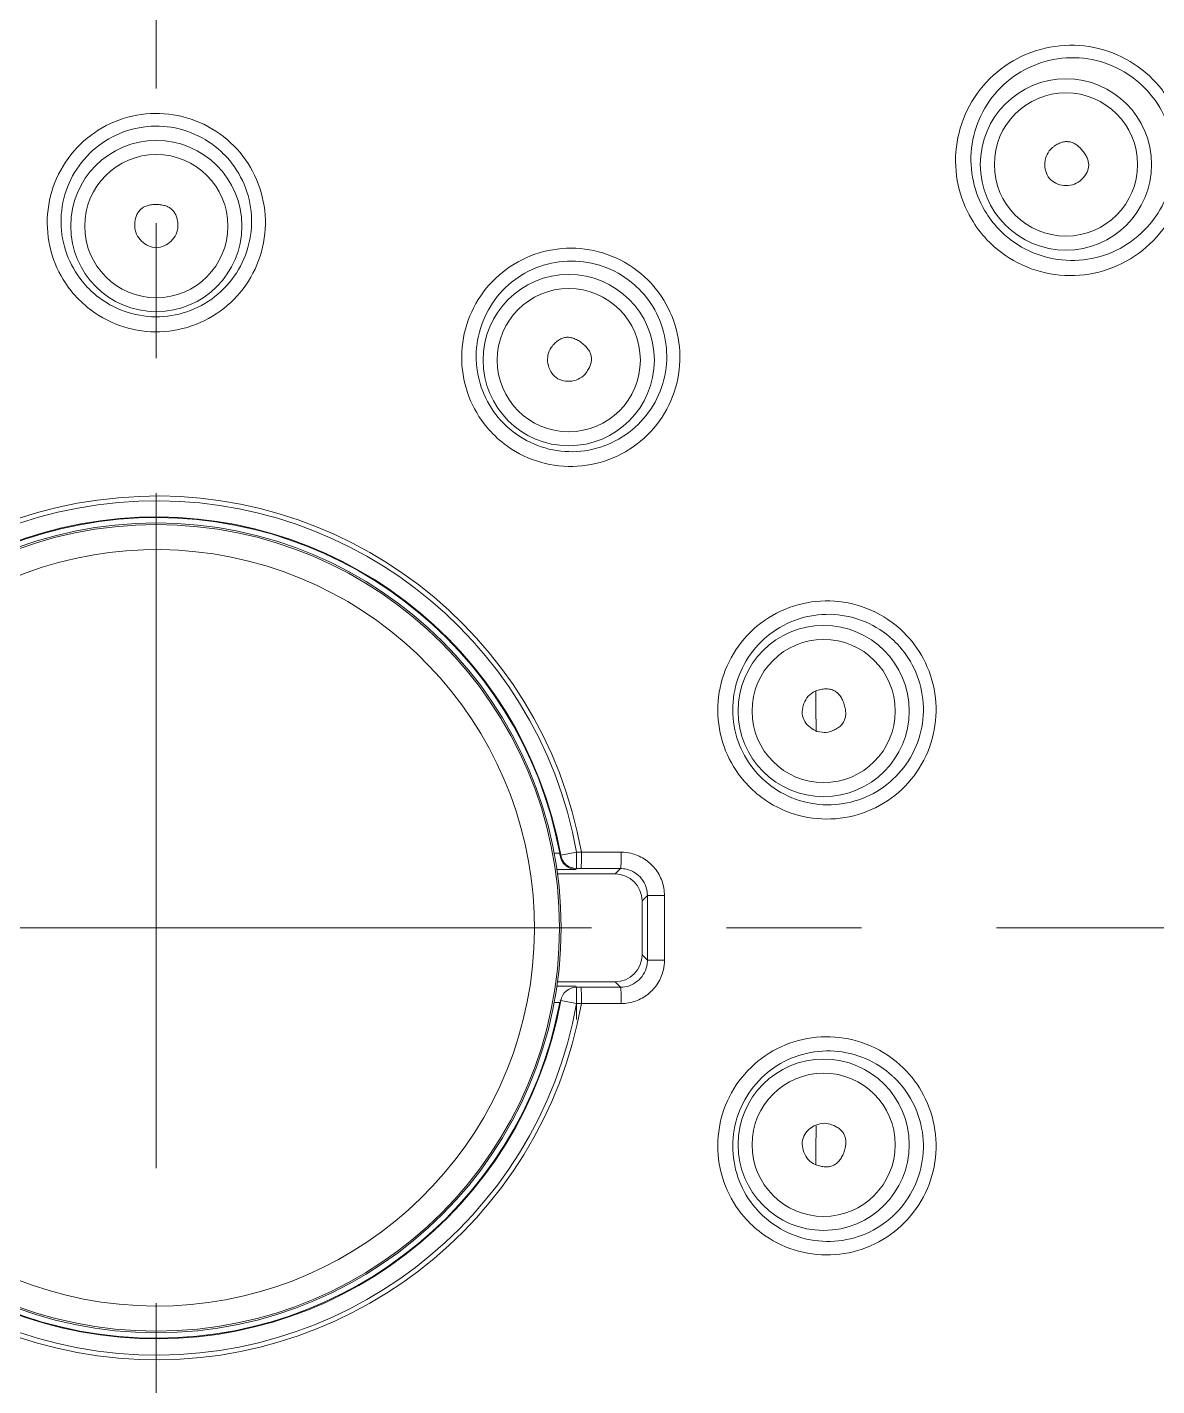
# Model space of a CAD drawing. Header units: millimetres. Extents: x 1435 to 2029, y -1230 to -810.
# Drawn here: x 1696.01 to 1716.94, y -910.5 to -885.33 of the extents above; entities that cross this region are included whole.
import ezdxf

# ---------------------------------------------------------------- set-up
doc = ezdxf.new("R2010")
doc.units = ezdxf.units.MM
doc.header["$LTSCALE"] = 10
doc.linetypes.add('CENTER', pattern=[2, 1.25, -0.25, 0.25, -0.25])
doc.layers.add('41', color=7, linetype='Continuous')
doc.layers.add('CL', color=1, linetype='CENTER')

msp = doc.modelspace()

# ---------------------------------------------------------------- linework, layer by layer
at = {"layer": '41', "color": 3, "linetype": 'Continuous', "lineweight": 5}
for p, q in [((1705.77429, -900.63591), (1705.87602, -900.63591)), ((1705.89502, -900.67151), (1706.19025, -900.61845)), ((1706.19025, -900.61845), (1706.19025, -900.91841)), ((1706.19025, -900.61845), (1706.27916, -900.61845)), ((1706.17564, -900.93586), (1705.82427, -900.93586)), ((1706.90282, -901.01799), (1707.00182, -900.91899)), ((1707.50111, -901.41954), (1707.40274, -901.51792)), ((1707.40274, -902.51807), (1707.50111, -902.61644)), ((1706.19025, -903.11758), (1706.27255, -903.11758)), ((1706.19025, -903.71753), (1706.19025, -903.11758)), ((1707.00182, -903.11699), (1706.90282, -903.01799)), ((1706.19025, -903.41753), (1705.89502, -903.36448)), ((1706.27916, -903.41753), (1706.19025, -903.41753))]:
    msp.add_line(p, q, dxfattribs=at)
at = {"layer": '41', "color": 7, "linetype": 'Continuous', "lineweight": 5}
for p, q in [((1706.27255, -900.91841), (1706.19025, -900.91841)), ((1705.8358, -901.01799), (1706.90282, -901.01799)), ((1707.40274, -901.51792), (1707.40274, -902.51807)), ((1705.82427, -903.10012), (1706.17564, -903.10012)), ((1705.8358, -903.01799), (1706.90282, -903.01799)), ((1705.87602, -903.40008), (1705.77429, -903.40008))]:
    msp.add_line(p, q, dxfattribs=at)
at = {"layer": '41', "color": 3, "linetype": 'Continuous', "lineweight": 5, "extrusion": (0, 0, -1)}
for centre, radius in [((-1698.40274, -902.01799), 39.1474), ((-1698.40274, -902.01799), 38.81921), ((-1698.40274, -902.01799), 38.46191), ((-1715.25572, -887.87666), 1.5866), ((-1698.40274, -889.01799), 1.5866), ((-1706.04395, -891.50077), 1.5866), ((-1710.76648, -898.00077), 1.5866), ((-1710.76648, -906.03521), 1.5866)]:
    msp.add_circle(centre, radius, dxfattribs=at)
at = {"layer": '41', "color": 3, "linetype": 'Continuous', "lineweight": 5}
for centre, radius in [((1698.40274, -902.01799), 38.84741), ((1715.25572, -887.87666), 1.32679), ((1698.40274, -889.01799), 1.32679), ((1706.04395, -891.50077), 1.32679), ((1698.40274, -902.01799), 7.46987), ((1710.76648, -898.00077), 1.32679), ((1710.76648, -906.03521), 1.32679)]:
    msp.add_circle(centre, radius, dxfattribs=at)
at = {"layer": '41', "color": 7, "linetype": 'Continuous', "lineweight": 5, "extrusion": (0, 0, -1)}
msp.add_circle((-1698.40274, -902.01799), 38.82819, dxfattribs=at)
at = {"layer": '41', "color": 7, "linetype": 'Continuous', "lineweight": 5}
for radius in [38.69737, 7.5]:
    msp.add_circle((1698.40274, -902.01799), radius, dxfattribs=at)
at = {"layer": '41', "color": 7, "linetype": 'Continuous', "lineweight": 5, "extrusion": (0, 0, -1)}
for radius, start, end in [(8, 190.092459, 169.907541), (7.6, 190.477724, 169.522276)]:
    msp.add_arc((-1698.40274, -902.01799), radius, start, end, dxfattribs=at)
at = {"layer": '41', "color": 3, "linetype": 'Continuous', "lineweight": 5, "extrusion": (0, 0, -1)}
for radius in [7.91226, 7.61231]:
    msp.add_arc((-1698.40274, -902.01799), radius, 190.188216, 169.811784, dxfattribs=at)
at = {"layer": '41', "color": 3, "linetype": 'Continuous', "lineweight": 5}
msp.add_arc((1698.40274, -902.01799), 7.00656, 180.000004, 157.5, dxfattribs=at)
for centre, major_axis, ratio, start_param, end_param in [((1706.19025, -900.61845), (-0.23013, 0.19246), 0.999741, 0.87443448, 2.26715817), ((1698.40274, -903.73319), (-178.77903, 0), 0.017452, 4.66419058, 4.66831916), ((1707.00182, -900.61904), (0.00025, 0.3), 0.048172, 3.15906623, 4.72026744), ((1704.38803, -902.01799), (0, -178.37653), 0.017452, 1.56744135, 1.5741513), ((1707.80107, -901.41954), (0.3, 0), 0.003354, 1.51816487, 3.14159265), ((1704.69855, -902.01799), (0, 178.67634), 0.017452, 4.70903401, 4.71574395), ((1707.80107, -902.61644), (0.3, 0), 0.003354, 3.14159265, 4.76502043), ((1706.19025, -903.41753), (0.23013, 0.19246), 0.999741, 0.87443448, 2.26715817), ((1707.00182, -903.41694), (0.00025, -0.3), 0.048172, 1.56291787, 3.12411907), ((1698.40274, -900.30279), (178.77903, 0), 0.017452, 4.7564588, 4.76058738)]:
    msp.add_ellipse(centre, major_axis=major_axis, ratio=ratio, start_param=start_param, end_param=end_param, dxfattribs=at)
at = {"layer": '41', "color": 7, "linetype": 'Continuous', "lineweight": 5}
for centre, major_axis, ratio, start_param, end_param in [((1698.40274, -904.03027), (178.47905, 0), 0.017452, 1.52259793, 1.5266883), ((1706.90267, -901.51807, -2), (-0.35366, -0.35366), 0.999695, 2.35634678, 3.92683852), ((1706.90267, -902.51792, -2), (-0.35366, 0.35366), 0.999695, 2.35634678, 3.92683852), ((1698.40274, -900.00572), (-178.47905, 0), 0.017452, 1.61490435, 1.61899472)]:
    msp.add_ellipse(centre, major_axis=major_axis, ratio=ratio, start_param=start_param, end_param=end_param, dxfattribs=at)
for points, degree, knots in [([(1710.80763, -861.43355), (1704.43785, -859.4729), (1697.70682, -859.05988), (1687.92136, -860.75512), (1684.77073, -861.68737), (1678.69198, -864.28703), (1675.79006, -865.95192), (1670.51201, -869.86368), (1668.07071, -872.16193), (1663.82125, -877.21594), (1662.01189, -879.9591), (1659.02718, -885.87989), (1657.88594, -889.00565), (1656.36149, -895.4016), (1655.96541, -898.7412), (1655.9695, -908.6206), (1657.55294, -915.22506), (1661.9922, -924.04122), (1663.84319, -926.8498), (1668.07896, -931.88137), (1670.48537, -934.15303), (1675.82524, -938.10922), (1678.6784, -939.74049), (1684.73708, -942.33594), (1687.95791, -943.28799), (1694.43301, -944.40824), (1697.76031, -944.59295), (1704.37607, -944.17223), (1707.6233, -943.58234), (1710.80817, -942.60197)], 3, [0, 0, 0, 0, 0.125, 0.125, 0.1875, 0.1875, 0.25, 0.25, 0.3125, 0.3125, 0.375, 0.375, 0.4375, 0.4375, 0.5, 0.5, 0.625, 0.625, 0.6875, 0.6875, 0.75, 0.75, 0.8125, 0.8125, 0.875, 0.875, 0.9375, 0.9375, 1, 1, 1, 1]), ([(1714.99861, -887.57025), (1715.31033, -887.31364), (1715.56214, -887.61955), (1715.81399, -887.92551), (1715.51284, -888.18308)], 2, [0, 0, 0, 0.5, 0.5, 1, 1, 1]), ([(1698.00274, -889.01799), (1698.00654, -888.61425), (1698.40274, -888.61799), (1698.79901, -888.62173), (1698.80274, -889.01799)], 2, [0, 0, 0, 0.5, 0.5, 1, 1, 1]), ([(1705.72034, -891.26566), (1705.96073, -890.94126), (1706.27907, -891.17716), (1706.59746, -891.41311), (1706.36756, -891.73589)], 2, [0, 0, 0, 0.5, 0.5, 1, 1, 1]), ([(1710.64287, -897.62035), (1711.02802, -897.4992), (1711.1469, -897.87716), (1711.2658, -898.25519), (1710.89008, -898.38119)], 2, [0, 0, 0, 0.5, 0.5, 1, 1, 1]), ([(1706.17564, -900.93586), (1706.17483, -900.93585), (1706.17401, -900.93583), (1706.1732, -900.93581), (1706.12863, -900.93465), (1706.08336, -900.92321), (1706.04145, -900.90081), (1706.01059, -900.88431), (1705.98076, -900.86139), (1705.9551, -900.83177), (1705.93866, -900.8128), (1705.92365, -900.7907), (1705.91152, -900.76601), (1705.89929, -900.74114), (1705.88975, -900.71287), (1705.8846, -900.6835)], 3, [0, 0, 0, 0, 0.00672323, 0.00672323, 0.00672323, 0.37808335, 0.37808335, 0.37808335, 0.65064417, 0.65064417, 0.65064417, 0.82423671, 0.82423671, 0.82423671, 1, 1, 1, 1]), ([(1706.27916, -900.61845), (1706.27915, -900.65202), (1706.27901, -900.68606), (1706.27875, -900.71774), (1706.27849, -900.74942), (1706.27811, -900.77961), (1706.27764, -900.80583), (1706.27717, -900.83205), (1706.27659, -900.855), (1706.27596, -900.8728), (1706.27532, -900.89061), (1706.27462, -900.90374), (1706.27389, -900.91112), (1706.27357, -900.91439), (1706.27324, -900.91659), (1706.27291, -900.91767), (1706.27279, -900.91806), (1706.27267, -900.91831), (1706.27255, -900.91841)], 3, [0, 0, 0, 0, 0.21724873, 0.21724873, 0.21724873, 0.4344959, 0.4344959, 0.4344959, 0.65176762, 0.65176762, 0.65176762, 0.86909047, 0.86909047, 0.86909047, 0.96440127, 0.96440127, 0.96440127, 1, 1, 1, 1]), ([(1706.27916, -903.41753), (1706.27915, -903.38396), (1706.27901, -903.34993), (1706.27875, -903.31825), (1706.27849, -903.28657), (1706.27811, -903.25637), (1706.27764, -903.23016), (1706.27717, -903.20394), (1706.27659, -903.18098), (1706.27596, -903.16318), (1706.27532, -903.14538), (1706.27462, -903.13224), (1706.27389, -903.12486), (1706.27357, -903.12159), (1706.27324, -903.1194), (1706.27291, -903.11832), (1706.27279, -903.11792), (1706.27267, -903.11767), (1706.27255, -903.11758)], 3, [0, 0, 0, 0, 0.21724873, 0.21724873, 0.21724873, 0.4344959, 0.4344959, 0.4344959, 0.65176762, 0.65176762, 0.65176762, 0.86909047, 0.86909047, 0.86909047, 0.96440127, 0.96440127, 0.96440127, 1, 1, 1, 1]), ([(1710.89008, -905.65479), (1711.27289, -905.78317), (1711.1469, -906.15882), (1711.02089, -906.53454), (1710.64287, -906.41564)], 2, [0, 0, 0, 0.5, 0.5, 1, 1, 1])]:
    msp.add_open_spline(points, degree=degree, knots=knots, dxfattribs=at)
at = {"layer": '41', "color": 3, "linetype": 'Continuous', "lineweight": 5}
for points, knots in [([(1730.13435, -927.32983), (1727.50598, -930.63116), (1724.45271, -933.46965), (1717.48903, -938.14516), (1713.66896, -939.92341), (1701.61907, -943.40742), (1692.83378, -943.15063), (1681.04048, -939.02241), (1677.27538, -937.00836), (1670.62627, -932.00246), (1667.64716, -928.93741), (1662.83208, -922.14946), (1660.92504, -918.32807), (1658.39607, -910.39283), (1657.73907, -906.19871), (1657.74274, -897.80204), (1658.41335, -893.55771), (1660.9641, -885.61714), (1662.8646, -881.82521), (1670.14191, -871.6132), (1677.08091, -866.38542), (1689.00801, -862.23172), (1693.10014, -861.48266), (1701.51783, -861.2585), (1705.66341, -861.7935), (1713.71948, -864.13161), (1717.53553, -865.91697), (1724.47376, -870.58562), (1727.56233, -873.4756), (1730.13487, -876.70681)], [0, 0, 0, 0, 0.0625, 0.0625, 0.125, 0.125, 0.25, 0.25, 0.3125, 0.3125, 0.375, 0.375, 0.4375, 0.4375, 0.5, 0.5, 0.5625, 0.5625, 0.625, 0.625, 0.75, 0.75, 0.8125, 0.8125, 0.875, 0.875, 0.9375, 0.9375, 1, 1, 1, 1]), ([(1729.36542, -877.33787), (1724.24212, -870.89578), (1717.19666, -866.14876), (1705.40494, -862.75058), (1701.3571, -862.23616), (1693.14841, -862.47134), (1689.1578, -863.20971), (1677.52705, -867.28659), (1670.7714, -872.39682), (1663.68855, -882.3734), (1661.84131, -886.07445), (1659.3653, -893.82577), (1658.71928, -897.98009), (1658.72811, -910.17906), (1661.31775, -918.32302), (1668.41489, -928.32004), (1671.2618, -931.25181), (1677.81644, -936.18764), (1681.39353, -938.10366), (1689.15107, -940.82491), (1693.15378, -941.56401), (1701.33659, -941.80004), (1705.41023, -941.2833), (1717.171, -937.89574), (1724.24173, -933.14069), (1729.36544, -926.6981)], [0, 0, 0, 0, 0.125, 0.125, 0.1875, 0.1875, 0.25, 0.25, 0.375, 0.375, 0.4375, 0.4375, 0.5, 0.5, 0.625, 0.625, 0.6875, 0.6875, 0.75, 0.75, 0.8125, 0.8125, 0.875, 0.875, 1, 1, 1, 1]), ([(1717.10054, -886.58249), (1717.21668, -886.74988), (1717.3094, -886.93601), (1717.37308, -887.12932), (1717.44698, -887.35364), (1717.48341, -887.59341), (1717.47975, -887.82902), (1717.47606, -888.06625), (1717.43165, -888.30571), (1717.35051, -888.52804), (1717.26856, -888.7526), (1717.14692, -888.9658), (1716.99571, -889.15043), (1716.84316, -889.3367), (1716.65632, -889.499), (1716.45057, -889.62401), (1716.24404, -889.74949), (1716.0127, -889.84084), (1715.77575, -889.89022), (1715.53949, -889.93945), (1715.29104, -889.9483), (1715.05132, -889.91561), (1714.8136, -889.88319), (1714.57782, -889.809), (1714.36402, -889.69894), (1714.15238, -889.58999), (1713.95637, -889.44286), (1713.79259, -889.26976), (1713.68205, -889.15294), (1713.58421, -889.02263), (1713.50288, -888.88391), (1713.3899, -888.69121), (1713.30673, -888.47799), (1713.25932, -888.26004), (1713.20906, -888.02899), (1713.19774, -887.78649), (1713.2259, -887.55231), (1713.2543, -887.31624), (1713.32355, -887.08219), (1713.42771, -886.86906), (1713.53292, -886.65378), (1713.67659, -886.45396), (1713.84685, -886.28578), (1714.01842, -886.11631), (1714.22171, -885.97432), (1714.43999, -885.87157), (1714.65868, -885.76863), (1714.8985, -885.70225), (1715.13948, -885.67828), (1715.3793, -885.65443), (1715.62698, -885.67195), (1715.86158, -885.72977), (1716.09397, -885.78706), (1716.32002, -885.88552), (1716.52052, -886.01714), (1716.71904, -886.14748), (1716.89803, -886.31396), (1717.0424, -886.50271), (1717.0624, -886.52884), (1717.08179, -886.55545), (1717.10054, -886.58249)], [0, 0, 0, 0, 0.04546736, 0.04546736, 0.04546736, 0.09841513, 0.09841513, 0.09841513, 0.15172719, 0.15172719, 0.15172719, 0.2055801, 0.2055801, 0.2055801, 0.25991946, 0.25991946, 0.25991946, 0.31447622, 0.31447622, 0.31447622, 0.3688792, 0.3688792, 0.3688792, 0.42282356, 0.42282356, 0.42282356, 0.47621253, 0.47621253, 0.47621253, 0.51196039, 0.51196039, 0.51196039, 0.56192278, 0.56192278, 0.56192278, 0.61496327, 0.61496327, 0.61496327, 0.66843256, 0.66843256, 0.66843256, 0.72244895, 0.72244895, 0.72244895, 0.77688852, 0.77688852, 0.77688852, 0.83143745, 0.83143745, 0.83143745, 0.88572568, 0.88572568, 0.88572568, 0.93949768, 0.93949768, 0.93949768, 0.99273224, 0.99273224, 0.99273224, 1, 1, 1, 1]), ([(1716.91943, -886.70609), (1716.90279, -886.68206), (1716.88558, -886.65841), (1716.86784, -886.63519), (1716.74138, -886.46973), (1716.58473, -886.32369), (1716.411, -886.20916), (1716.40862, -886.20759), (1716.40624, -886.20603), (1716.40386, -886.20448), (1716.22557, -886.0881), (1716.02448, -886.00151), (1715.81802, -885.95183), (1715.60977, -885.90171), (1715.39011, -885.88767), (1715.17785, -885.91047), (1714.96489, -885.93333), (1714.75334, -885.99388), (1714.56091, -886.08668), (1714.36933, -886.17907), (1714.19135, -886.30596), (1714.04161, -886.45684), (1713.89352, -886.60606), (1713.76902, -886.78278), (1713.67834, -886.97281), (1713.58892, -887.16022), (1713.53003, -887.36558), (1713.50674, -887.57254), (1713.48373, -887.77711), (1713.49492, -887.98868), (1713.53982, -888.19025), (1713.58207, -888.3799), (1713.65513, -888.56539), (1713.7539, -888.73316), (1713.82494, -888.85382), (1713.91017, -888.96721), (1714.00636, -889.069), (1714.14896, -889.2199), (1714.31932, -889.34841), (1714.50324, -889.44405), (1714.68946, -889.54089), (1714.89474, -889.60674), (1715.10188, -889.63648), (1715.3115, -889.66658), (1715.52886, -889.66058), (1715.73589, -889.61939), (1715.94435, -889.57792), (1716.14813, -889.49966), (1716.33051, -889.39132), (1716.51284, -889.28301), (1716.6788, -889.14167), (1716.81476, -888.97886), (1716.9499, -888.81705), (1717.05909, -888.62961), (1717.13316, -888.43174), (1717.20663, -888.23549), (1717.24753, -888.02361), (1717.25208, -887.81344), (1717.25661, -887.60449), (1717.22531, -887.3915), (1717.16042, -887.1922), (1717.10446, -887.02038), (1717.02245, -886.85484), (1716.91943, -886.70609)], [0, 0, 0, 0, 0.00732656, 0.00732656, 0.00732656, 0.06026651, 0.06026651, 0.06026651, 0.0609805, 0.0609805, 0.0609805, 0.11517903, 0.11517903, 0.11517903, 0.16984908, 0.16984908, 0.16984908, 0.22468875, 0.22468875, 0.22468875, 0.27927379, 0.27927379, 0.27927379, 0.33324496, 0.33324496, 0.33324496, 0.386459, 0.386459, 0.386459, 0.43905154, 0.43905154, 0.43905154, 0.48846466, 0.48846466, 0.48846466, 0.52378808, 0.52378808, 0.52378808, 0.57656456, 0.57656456, 0.57656456, 0.63001104, 0.63001104, 0.63001104, 0.68410511, 0.68410511, 0.68410511, 0.73857072, 0.73857072, 0.73857072, 0.7930187, 0.7930187, 0.7930187, 0.84713221, 0.84713221, 0.84713221, 0.90080243, 0.90080243, 0.90080243, 0.95416153, 0.95416153, 0.95416153, 1, 1, 1, 1]), ([(1699.84164, -887.53398), (1699.99705, -887.69173), (1700.12782, -887.8777), (1700.2237, -888.07712), (1700.32183, -888.28123), (1700.38604, -888.50499), (1700.41111, -888.72997), (1700.43626, -888.95557), (1700.42273, -889.1886), (1700.37164, -889.4098), (1700.32051, -889.63118), (1700.23033, -889.84682), (1700.1085, -890.03878), (1699.98685, -890.23045), (1699.83027, -890.40381), (1699.65171, -890.54432), (1699.47372, -890.68439), (1699.26894, -890.79569), (1699.0544, -890.86884), (1698.8406, -890.94174), (1698.61119, -890.97877), (1698.38525, -890.97682), (1698.1598, -890.97486), (1697.93159, -890.93404), (1697.7195, -890.85778), (1697.50741, -890.78151), (1697.30561, -890.66772), (1697.13068, -890.52587), (1697.01744, -890.43405), (1696.91363, -890.32933), (1696.82283, -890.21538), (1696.68483, -890.04218), (1696.57429, -889.84351), (1696.49986, -889.63512), (1696.42362, -889.42166), (1696.38322, -889.19218), (1696.38195, -888.96558), (1696.38067, -888.73848), (1696.41867, -888.50803), (1696.49283, -888.29331), (1696.567, -888.07857), (1696.67941, -887.87362), (1696.82081, -887.69557), (1696.96191, -887.5179), (1697.1358, -887.3621), (1697.32806, -887.24126), (1697.51966, -887.12083), (1697.73482, -887.03179), (1697.95565, -886.98164), (1698.17577, -886.93166), (1698.4076, -886.91894), (1698.63188, -886.94456), (1698.85581, -886.97014), (1699.07839, -887.03463), (1699.28123, -887.13264), (1699.4882, -887.23264), (1699.68046, -887.37038), (1699.84164, -887.53398)], [0, 0, 0, 0, 0.05252489, 0.05252489, 0.05252489, 0.10631851, 0.10631851, 0.10631851, 0.16026548, 0.16026548, 0.16026548, 0.21426027, 0.21426027, 0.21426027, 0.2681757, 0.2681757, 0.2681757, 0.32191953, 0.32191953, 0.32191953, 0.37547564, 0.37547564, 0.37547564, 0.42891036, 0.42891036, 0.42891036, 0.48234228, 0.48234228, 0.48234228, 0.51664377, 0.51664377, 0.51664377, 0.56918313, 0.56918313, 0.56918313, 0.62303274, 0.62303274, 0.62303274, 0.67700679, 0.67700679, 0.67700679, 0.73098946, 0.73098946, 0.73098946, 0.78485824, 0.78485824, 0.78485824, 0.83854082, 0.83854082, 0.83854082, 0.89204749, 0.89204749, 0.89204749, 0.94546582, 0.94546582, 0.94546582, 1, 1, 1, 1]), ([(1699.66456, -887.69752), (1699.66182, -887.69471), (1699.65906, -887.69191), (1699.6563, -887.68911), (1699.51774, -887.54914), (1699.35309, -887.431), (1699.17588, -887.34455), (1699.17526, -887.34425), (1699.17463, -887.34394), (1699.17401, -887.34364), (1698.99611, -887.25712), (1698.80067, -887.20014), (1698.60402, -887.17754), (1698.40703, -887.1549), (1698.20333, -887.16614), (1698.01005, -887.2103), (1697.8162, -887.25459), (1697.6274, -887.33322), (1697.45952, -887.43949), (1697.29119, -887.54604), (1697.13916, -887.68336), (1697.01614, -887.83977), (1696.89301, -887.99634), (1696.79548, -888.1764), (1696.73161, -888.36486), (1696.66785, -888.55298), (1696.63584, -888.75467), (1696.63819, -888.95321), (1696.64053, -889.15091), (1696.67699, -889.3509), (1696.74462, -889.53676), (1696.81051, -889.71782), (1696.90768, -889.89025), (1697.02862, -890.04048), (1697.10805, -890.13915), (1697.1987, -890.22978), (1697.29749, -890.30922), (1697.44989, -890.43176), (1697.6254, -890.53002), (1697.80975, -890.59585), (1697.99392, -890.66162), (1698.19193, -890.69681), (1698.38756, -890.69849), (1698.58362, -890.70018), (1698.78266, -890.66826), (1698.9683, -890.60539), (1699.15476, -890.54225), (1699.33283, -890.44616), (1699.48786, -890.32516), (1699.64366, -890.20357), (1699.7805, -890.05348), (1699.88718, -889.88738), (1699.99424, -889.72068), (1700.07388, -889.53326), (1700.11961, -889.34065), (1700.1654, -889.14778), (1700.17846, -888.9444), (1700.15771, -888.74728), (1700.13699, -888.55033), (1700.08195, -888.35421), (1699.99707, -888.17515), (1699.91401, -887.99995), (1699.80019, -887.83637), (1699.66456, -887.69752)], [0, 0, 0, 0, 0.00105247, 0.00105247, 0.00105247, 0.05458057, 0.05458057, 0.05458057, 0.05476682, 0.05476682, 0.05476682, 0.10848012, 0.10848012, 0.10848012, 0.16228988, 0.16228988, 0.16228988, 0.21626143, 0.21626143, 0.21626143, 0.27038059, 0.27038059, 0.27038059, 0.32454773, 0.32454773, 0.32454773, 0.37861321, 0.37861321, 0.37861321, 0.43244028, 0.43244028, 0.43244028, 0.48483979, 0.48483979, 0.48483979, 0.51899195, 0.51899195, 0.51899195, 0.57211343, 0.57211343, 0.57211343, 0.62518363, 0.62518363, 0.62518363, 0.678373, 0.678373, 0.678373, 0.73180098, 0.73180098, 0.73180098, 0.78549463, 0.78549463, 0.78549463, 0.83938626, 0.83938626, 0.83938626, 0.89335184, 0.89335184, 0.89335184, 0.94727136, 0.94727136, 0.94727136, 1, 1, 1, 1]), ([(1707.51418, -890.02146), (1707.66123, -890.16911), (1707.78658, -890.3418), (1707.88139, -890.52725), (1707.98402, -890.728), (1708.05346, -890.94908), (1708.08411, -891.17225), (1708.11485, -891.39605), (1708.10743, -891.62809), (1708.06259, -891.84931), (1708.01759, -892.0713), (1707.93367, -892.28849), (1707.81781, -892.48301), (1707.70164, -892.67805), (1707.55014, -892.85568), (1707.37584, -893.00118), (1707.20141, -893.14678), (1706.99932, -893.26423), (1706.7863, -893.34369), (1706.57362, -893.42303), (1706.34415, -893.46667), (1706.117, -893.47087), (1705.89057, -893.47505), (1705.66017, -893.44014), (1705.44502, -893.36894), (1705.2306, -893.29799), (1705.02539, -893.18902), (1704.84649, -893.05108), (1704.72918, -892.96064), (1704.62125, -892.85659), (1704.52659, -892.7427), (1704.38699, -892.57475), (1704.27359, -892.38141), (1704.19512, -892.17775), (1704.11402, -891.96725), (1704.06809, -891.74001), (1704.06098, -891.51475), (1704.05385, -891.28878), (1704.08557, -891.0586), (1704.15344, -890.84311), (1704.22154, -890.6269), (1704.32789, -890.41953), (1704.4637, -890.23811), (1704.59981, -890.05629), (1704.76925, -889.8955), (1704.95804, -889.76911), (1705.14682, -889.64271), (1705.36017, -889.54721), (1705.58038, -889.49066), (1705.80011, -889.43424), (1706.03276, -889.41503), (1706.25895, -889.43478), (1706.48437, -889.45446), (1706.70961, -889.51337), (1706.91588, -889.6067), (1707.13695, -889.70672), (1707.34295, -889.84953), (1707.51418, -890.02146)], [0, 0, 0, 0, 0.0492877, 0.0492877, 0.0492877, 0.10274944, 0.10274944, 0.10274944, 0.15636189, 0.15636189, 0.15636189, 0.21016572, 0.21016572, 0.21016572, 0.26411823, 0.26411823, 0.26411823, 0.31811113, 0.31811113, 0.31811113, 0.37201773, 0.37201773, 0.37201773, 0.42574944, 0.42574944, 0.42574944, 0.47929519, 0.47929519, 0.47929519, 0.51411473, 0.51411473, 0.51411473, 0.56583687, 0.56583687, 0.56583687, 0.6193387, 0.6193387, 0.6193387, 0.67300955, 0.67300955, 0.67300955, 0.72686693, 0.72686693, 0.72686693, 0.7808449, 0.7808449, 0.7808449, 0.83482383, 0.83482383, 0.83482383, 0.88868275, 0.88868275, 0.88868275, 0.94235366, 0.94235366, 0.94235366, 1, 1, 1, 1]), ([(1707.34661, -890.1859), (1707.33596, -890.17517), (1707.32516, -890.16459), (1707.31423, -890.15414), (1707.17196, -890.0182), (1707.0043, -889.90486), (1706.82515, -889.82351), (1706.82378, -889.82289), (1706.82241, -889.82228), (1706.82105, -889.82166), (1706.63981, -889.73992), (1706.44186, -889.6886), (1706.2439, -889.67193), (1706.04539, -889.65522), (1705.8413, -889.67287), (1705.64881, -889.72326), (1705.4561, -889.7737), (1705.26961, -889.85835), (1705.10489, -889.97001), (1704.94044, -890.08149), (1704.79311, -890.22297), (1704.67509, -890.38269), (1704.55756, -890.54174), (1704.46586, -890.72324), (1704.40757, -890.91228), (1704.3496, -891.10027), (1704.32307, -891.30083), (1704.33028, -891.49761), (1704.33745, -891.69336), (1704.37821, -891.89067), (1704.44936, -892.07342), (1704.51809, -892.24998), (1704.61694, -892.41752), (1704.73838, -892.56315), (1704.82067, -892.66184), (1704.91439, -892.75202), (1705.01618, -892.83047), (1705.17145, -892.95014), (1705.34937, -893.04481), (1705.53529, -893.10675), (1705.72201, -893.16895), (1705.92193, -893.19983), (1706.11853, -893.19697), (1706.3161, -893.19409), (1706.51576, -893.15706), (1706.70104, -893.08907), (1706.88702, -893.02082), (1707.06364, -892.91951), (1707.21637, -892.79359), (1707.36932, -892.66749), (1707.50252, -892.51324), (1707.605, -892.34358), (1707.70739, -892.17405), (1707.78193, -891.98447), (1707.82237, -891.79047), (1707.86273, -891.59686), (1707.87025, -891.39351), (1707.84416, -891.19725), (1707.81812, -891.00133), (1707.75787, -890.80707), (1707.66828, -890.63065), (1707.58546, -890.46759), (1707.47563, -890.31569), (1707.34661, -890.1859)], [0, 0, 0, 0, 0.00404462, 0.00404462, 0.00404462, 0.05743864, 0.05743864, 0.05743864, 0.0578399, 0.0578399, 0.0578399, 0.11180681, 0.11180681, 0.11180681, 0.1659247, 0.1659247, 0.1659247, 0.22009833, 0.22009833, 0.22009833, 0.27417944, 0.27417944, 0.27417944, 0.3280269, 0.3280269, 0.3280269, 0.38156614, 0.38156614, 0.38156614, 0.43482404, 0.43482404, 0.43482404, 0.48623036, 0.48623036, 0.48623036, 0.5208152, 0.5208152, 0.5208152, 0.57399819, 0.57399819, 0.57399819, 0.6274151, 0.6274151, 0.6274151, 0.68109891, 0.68109891, 0.68109891, 0.73498682, 0.73498682, 0.73498682, 0.78895648, 0.78895648, 0.78895648, 0.84288595, 0.84288595, 0.84288595, 0.89670841, 0.89670841, 0.89670841, 0.95043748, 0.95043748, 0.95043748, 1, 1, 1, 1]), ([(1712.25027, -896.54426), (1712.3946, -896.68701), (1712.5186, -896.85367), (1712.61385, -897.03306), (1712.71968, -897.23235), (1712.79261, -897.45269), (1712.82661, -897.67577), (1712.86056, -897.89856), (1712.85661, -898.13023), (1712.81516, -898.35163), (1712.77367, -898.57326), (1712.69348, -898.79069), (1712.58131, -898.98607), (1712.4688, -899.18202), (1712.32105, -899.36117), (1712.15029, -899.50886), (1711.97893, -899.65707), (1711.77969, -899.77767), (1711.56902, -899.86079), (1711.35782, -899.94412), (1711.12929, -899.99207), (1710.90236, -900.00063), (1710.67531, -900.00919), (1710.44358, -899.97857), (1710.22643, -899.91119), (1710.00967, -899.84393), (1709.80143, -899.73818), (1709.61915, -899.60264), (1709.49952, -899.51368), (1709.3891, -899.41076), (1709.29193, -899.2976), (1709.14939, -899.1316), (1709.03264, -898.9396), (1708.95086, -898.73656), (1708.8666, -898.52737), (1708.81722, -898.30077), (1708.80679, -898.07553), (1708.79637, -897.85041), (1708.82457, -897.62046), (1708.88895, -897.40465), (1708.95344, -897.18846), (1709.05601, -896.98052), (1709.1881, -896.79788), (1709.32062, -896.61464), (1709.48648, -896.45183), (1709.67197, -896.32276), (1709.85808, -896.19325), (1710.06907, -896.09416), (1710.28752, -896.03361), (1710.50641, -895.97294), (1710.73884, -895.9493), (1710.96554, -895.96472), (1711.19219, -895.98013), (1711.41939, -896.03501), (1711.62821, -896.12491), (1711.85779, -896.22374), (1712.07238, -896.36833), (1712.25027, -896.54426)], [0, 0, 0, 0, 0.04800856, 0.04800856, 0.04800856, 0.10149451, 0.10149451, 0.10149451, 0.15490935, 0.15490935, 0.15490935, 0.2083796, 0.2083796, 0.2083796, 0.26200722, 0.26200722, 0.26200722, 0.3158258, 0.3158258, 0.3158258, 0.3697857, 0.3697857, 0.3697857, 0.42377482, 0.42377482, 0.42377482, 0.47766764, 0.47766764, 0.47766764, 0.51274551, 0.51274551, 0.51274551, 0.56458042, 0.56458042, 0.56458042, 0.61803073, 0.61803073, 0.61803073, 0.67145076, 0.67145076, 0.67145076, 0.72496257, 0.72496257, 0.72496257, 0.77865014, 0.77865014, 0.77865014, 0.83252156, 0.83252156, 0.83252156, 0.88650463, 0.88650463, 0.88650463, 0.9404773, 0.9404773, 0.9404773, 1, 1, 1, 1]), ([(1712.08725, -896.71621), (1712.07253, -896.70173), (1712.05755, -896.6875), (1712.04232, -896.67354), (1711.89625, -896.53964), (1711.72504, -896.42926), (1711.54302, -896.35149), (1711.54206, -896.35108), (1711.5411, -896.35067), (1711.54013, -896.35026), (1711.3568, -896.27232), (1711.15745, -896.22525), (1710.95883, -896.21288), (1710.76047, -896.20052), (1710.55731, -896.2224), (1710.36622, -896.27664), (1710.17589, -896.33067), (1709.99228, -896.41828), (1709.83052, -896.53229), (1709.66966, -896.64567), (1709.52601, -896.78826), (1709.4114, -896.94847), (1709.2974, -897.10783), (1709.20904, -897.28896), (1709.15365, -897.47714), (1709.09845, -897.66469), (1709.07451, -897.86435), (1709.0839, -898.0598), (1709.09328, -898.25521), (1709.13624, -898.45174), (1709.20927, -898.63328), (1709.28016, -898.80952), (1709.3812, -898.97624), (1709.50453, -899.12059), (1709.58867, -899.21908), (1709.68427, -899.30874), (1709.78785, -899.38637), (1709.94592, -899.50483), (1710.12652, -899.59755), (1710.31465, -899.65701), (1710.50351, -899.71669), (1710.70519, -899.7445), (1710.90298, -899.73823), (1711.10112, -899.73196), (1711.30084, -899.69133), (1711.48564, -899.61974), (1711.67035, -899.54818), (1711.84524, -899.44372), (1711.99587, -899.31492), (1712.1462, -899.18637), (1712.27648, -899.03003), (1712.37583, -898.85876), (1712.47501, -898.6878), (1712.54609, -898.49724), (1712.58306, -898.30286), (1712.62, -898.10856), (1712.62387, -897.90507), (1712.59424, -897.70938), (1712.56457, -897.51341), (1712.50048, -897.31981), (1712.40735, -897.14485), (1712.32353, -896.9874), (1712.21434, -896.84121), (1712.08725, -896.71621)], [0, 0, 0, 0, 0.00553008, 0.00553008, 0.00553008, 0.05935191, 0.05935191, 0.05935191, 0.05963185, 0.05963185, 0.05963185, 0.11380872, 0.11380872, 0.11380872, 0.16790667, 0.16790667, 0.16790667, 0.22178136, 0.22178136, 0.22178136, 0.27535059, 0.27535059, 0.27535059, 0.32863012, 0.32863012, 0.32863012, 0.38173115, 0.38173115, 0.38173115, 0.43481963, 0.43481963, 0.43481963, 0.48631414, 0.48631414, 0.48631414, 0.52119364, 0.52119364, 0.52119364, 0.57485683, 0.57485683, 0.57485683, 0.62873272, 0.62873272, 0.62873272, 0.68270196, 0.68270196, 0.68270196, 0.73664011, 0.73664011, 0.73664011, 0.79047396, 0.79047396, 0.79047396, 0.84421011, 0.84421011, 0.84421011, 0.89792501, 0.89792501, 0.89792501, 0.95172237, 0.95172237, 0.95172237, 1, 1, 1, 1]), ([(1705.8846, -900.6835), (1705.88754, -900.68012), (1705.89048, -900.67674), (1705.89342, -900.67336), (1705.89395, -900.67274), (1705.89449, -900.67212), (1705.89502, -900.67151)], [0, 0, 0, 0, 0.84600864, 0.84600864, 0.84600864, 1, 1, 1, 1]), ([(1707.01627, -900.61669), (1707.07514, -900.61674), (1707.13436, -900.62336), (1707.19179, -900.63633), (1707.27927, -900.65607), (1707.36456, -900.6912), (1707.44059, -900.73882), (1707.51658, -900.78641), (1707.58542, -900.84779), (1707.64141, -900.91787), (1707.69738, -900.98792), (1707.74205, -901.06861), (1707.77171, -901.15325), (1707.80138, -901.2379), (1707.81686, -901.32884), (1707.81687, -901.41854)], [0, 0, 0, 0, 0.14006281, 0.14006281, 0.14006281, 0.35516495, 0.35516495, 0.35516495, 0.57016681, 0.57016681, 0.57016681, 0.7850804, 0.7850804, 0.7850804, 1, 1, 1, 1]), ([(1707.50111, -901.41954), (1707.50112, -901.36356), (1707.49147, -901.30681), (1707.47298, -901.25399), (1707.45448, -901.20115), (1707.42662, -901.15079), (1707.39172, -901.10707), (1707.3568, -901.06332), (1707.31387, -901.02501), (1707.26647, -900.99529), (1707.21905, -900.96556), (1707.16586, -900.94362), (1707.1113, -900.93128), (1707.07548, -900.92318), (1707.03854, -900.91904), (1707.00182, -900.91899)], [0, 0, 0, 0, 0.21483975, 0.21483975, 0.21483975, 0.42973497, 0.42973497, 0.42973497, 0.64476785, 0.64476785, 0.64476785, 0.8599167, 0.8599167, 0.8599167, 1, 1, 1, 1]), ([(1707.00182, -903.11699), (1707.05776, -903.11692), (1707.11446, -903.10718), (1707.16723, -903.08858), (1707.21999, -903.06997), (1707.27029, -903.04198), (1707.31394, -903.00693), (1707.35759, -902.97188), (1707.39581, -902.92879), (1707.42542, -902.88124), (1707.45502, -902.83371), (1707.47684, -902.7804), (1707.48906, -902.72572), (1707.49705, -902.68996), (1707.50112, -902.65309), (1707.50111, -902.61644)], [0, 0, 0, 0, 0.21515424, 0.21515424, 0.21515424, 0.43031823, 0.43031823, 0.43031823, 0.64546976, 0.64546976, 0.64546976, 0.86051054, 0.86051054, 0.86051054, 1, 1, 1, 1]), ([(1707.81687, -902.61745), (1707.81686, -902.67617), (1707.81033, -902.73525), (1707.79751, -902.79255), (1707.77791, -902.88015), (1707.74292, -902.96557), (1707.69545, -903.04173), (1707.64797, -903.11791), (1707.58669, -903.18694), (1707.51669, -903.24309), (1707.4467, -903.29923), (1707.36606, -903.34406), (1707.28146, -903.37385), (1707.19686, -903.40364), (1707.10595, -903.41922), (1707.01627, -903.4193)], [0, 0, 0, 0, 0.13954832, 0.13954832, 0.13954832, 0.35462854, 0.35462854, 0.35462854, 0.5697629, 0.5697629, 0.5697629, 0.78488069, 0.78488069, 0.78488069, 1, 1, 1, 1]), ([(1705.89502, -903.36448), (1705.89208, -903.36109), (1705.88914, -903.35771), (1705.8862, -903.35433), (1705.88567, -903.35372), (1705.88513, -903.3531), (1705.8846, -903.35249)], [0, 0, 0, 0, 0.84600864, 0.84600864, 0.84600864, 1, 1, 1, 1]), ([(1712.24678, -904.61621), (1712.39468, -904.76194), (1712.52139, -904.93273), (1712.618, -905.1167), (1712.7234, -905.31744), (1712.79558, -905.53931), (1712.82841, -905.76384), (1712.86112, -905.98758), (1712.85565, -906.22016), (1712.81238, -906.44221), (1712.76923, -906.66363), (1712.68732, -906.8807), (1712.57344, -907.0754), (1712.45966, -907.26993), (1712.31085, -907.4475), (1712.13937, -907.59351), (1711.96765, -907.73973), (1711.76849, -907.85831), (1711.55833, -907.93963), (1711.34752, -908.0212), (1711.11987, -908.06751), (1710.89411, -908.07486), (1710.66758, -908.08224), (1710.43674, -908.05059), (1710.2206, -907.98258), (1710.00397, -907.91441), (1709.79615, -907.80783), (1709.61435, -907.67161), (1709.49679, -907.58352), (1709.38822, -907.48195), (1709.29248, -907.37045), (1709.1476, -907.20171), (1709.02931, -907.0061), (1708.94718, -906.79921), (1708.8636, -906.58865), (1708.81524, -906.36062), (1708.80623, -906.13409), (1708.79725, -905.90833), (1708.82712, -905.67783), (1708.89339, -905.46176), (1708.9595, -905.2462), (1709.06367, -905.03905), (1709.19723, -904.85746), (1709.33077, -904.67591), (1709.49735, -904.51491), (1709.68316, -904.38766), (1709.86935, -904.26015), (1710.07996, -904.16301), (1710.29761, -904.10413), (1710.51599, -904.04505), (1710.74745, -904.02285), (1710.97294, -904.03925), (1711.19916, -904.05571), (1711.42559, -904.11149), (1711.63356, -904.20195), (1711.85972, -904.30033), (1712.071, -904.44302), (1712.24678, -904.61621)], [0, 0, 0, 0, 0.04920495, 0.04920495, 0.04920495, 0.10302102, 0.10302102, 0.10302102, 0.15664478, 0.15664478, 0.15664478, 0.21011212, 0.21011212, 0.21011212, 0.26352734, 0.26352734, 0.26352734, 0.31701672, 0.31701672, 0.31701672, 0.37067392, 0.37067392, 0.37067392, 0.42451973, 0.42451973, 0.42451973, 0.47849259, 0.47849259, 0.47849259, 0.51310492, 0.51310492, 0.51310492, 0.56589563, 0.56589563, 0.56589563, 0.61965078, 0.61965078, 0.61965078, 0.67321852, 0.67321852, 0.67321852, 0.72665754, 0.72665754, 0.72665754, 0.78008417, 0.78008417, 0.78008417, 0.83361941, 0.83361941, 0.83361941, 0.88733716, 0.88733716, 0.88733716, 0.94123244, 0.94123244, 0.94123244, 1, 1, 1, 1]), ([(1712.08079, -904.7986), (1712.06838, -904.78652), (1712.0558, -904.77461), (1712.04305, -904.7629), (1711.89697, -904.62866), (1711.72571, -904.51794), (1711.54347, -904.43983), (1711.54304, -904.43965), (1711.54261, -904.43947), (1711.54218, -904.43928), (1711.36013, -904.36142), (1711.16215, -904.31394), (1710.96455, -904.30078), (1710.76802, -904.28768), (1710.56651, -904.30817), (1710.3765, -904.36067), (1710.18753, -904.41288), (1710.00482, -904.49817), (1709.84331, -904.60971), (1709.68242, -904.72083), (1709.53822, -904.86103), (1709.42257, -905.01894), (1709.30701, -905.17673), (1709.21682, -905.3565), (1709.15943, -905.54355), (1709.1019, -905.73104), (1709.07576, -905.93097), (1709.08311, -906.12687), (1709.09049, -906.32364), (1709.13186, -906.52176), (1709.20368, -906.7049), (1709.27438, -906.88516), (1709.37643, -907.05575), (1709.50163, -907.20317), (1709.58451, -907.30077), (1709.67857, -907.38977), (1709.78051, -907.46711), (1709.93844, -907.58693), (1710.11921, -907.68103), (1710.30786, -907.74168), (1710.49647, -907.80232), (1710.69816, -907.83121), (1710.89629, -907.82589), (1711.09406, -907.82059), (1711.29372, -907.78107), (1711.47875, -907.71047), (1711.66341, -907.64001), (1711.83858, -907.53665), (1711.98965, -907.40884), (1712.1406, -907.28112), (1712.27165, -907.12545), (1712.37177, -906.95475), (1712.47202, -906.78386), (1712.54405, -906.59315), (1712.5818, -906.39864), (1712.61966, -906.20359), (1712.62412, -905.99926), (1712.59488, -905.80287), (1712.56555, -905.6059), (1712.5015, -905.41138), (1712.40827, -905.23566), (1712.3229, -905.07476), (1712.21109, -904.9256), (1712.08079, -904.7986)], [0, 0, 0, 0, 0.00464622, 0.00464622, 0.00464622, 0.05863607, 0.05863607, 0.05863607, 0.05876116, 0.05876116, 0.05876116, 0.11267613, 0.11267613, 0.11267613, 0.16629246, 0.16629246, 0.16629246, 0.21960988, 0.21960988, 0.21960988, 0.27272654, 0.27272654, 0.27272654, 0.32580511, 0.32580511, 0.32580511, 0.37901426, 0.37901426, 0.37901426, 0.43246547, 0.43246547, 0.43246547, 0.48505223, 0.48505223, 0.48505223, 0.51959368, 0.51959368, 0.51959368, 0.5735554, 0.5735554, 0.5735554, 0.62750315, 0.62750315, 0.62750315, 0.68135302, 0.68135302, 0.68135302, 0.73509889, 0.73509889, 0.73509889, 0.78880854, 0.78880854, 0.78880854, 0.84258507, 0.84258507, 0.84258507, 0.89651075, 0.89651075, 0.89651075, 0.95059788, 0.95059788, 0.95059788, 1, 1, 1, 1])]:
    msp.add_open_spline(points, degree=3, knots=knots, dxfattribs=at)
at = {"layer": '41', "color": 7, "linetype": 'Continuous', "lineweight": 5}
for points in [[(1714.99861, -887.57025), (1714.91839, -887.63756), (1714.82946, -887.84272), (1714.91281, -888.1644), (1715.21513, -888.30235), (1715.43262, -888.2504), (1715.51284, -888.18308)], [(1698.00274, -889.01799), (1698.00274, -889.12271), (1698.10274, -889.32271), (1698.40274, -889.46563), (1698.70274, -889.32271), (1698.80274, -889.12271), (1698.80274, -889.01799)], [(1705.72034, -891.26566), (1705.65879, -891.35038), (1705.62214, -891.57096), (1705.78084, -891.86292), (1706.10755, -891.92363), (1706.30601, -891.82061), (1706.36756, -891.73589)], [(1710.64287, -897.62035), (1710.54328, -897.65271), (1710.38397, -897.80962), (1710.34075, -898.1391), (1710.56938, -898.38025), (1710.79049, -898.41355), (1710.89008, -898.38119)], [(1705.87602, -900.63591), (1705.87896, -900.65181), (1705.88184, -900.66777), (1705.8846, -900.6835)], [(1706.27916, -900.61845), (1706.27916, -900.61766), (1706.27909, -900.61687), (1706.27895, -900.6161)], [(1706.27895, -903.41989), (1706.27909, -903.41911), (1706.27916, -903.41832), (1706.27916, -903.41753)], [(1710.89008, -905.65479), (1710.79049, -905.62243), (1710.56938, -905.65573), (1710.34075, -905.89688), (1710.38397, -906.22637), (1710.54328, -906.38328), (1710.64287, -906.41564)]]:
    msp.add_open_spline(points, degree=3, dxfattribs=at)
at = {"layer": '41', "color": 3, "linetype": 'Continuous', "lineweight": 5}
for points in [[(1710.62163, -897.62615), (1710.62337, -897.88002), (1710.62499, -898.13398), (1710.62646, -898.38802)], [(1706.19025, -900.91841), (1706.18538, -900.92423), (1706.18051, -900.93004), (1706.17564, -900.93586)], [(1706.17564, -903.10012), (1706.18051, -903.10594), (1706.18538, -903.11176), (1706.19025, -903.11758)], [(1710.62627, -905.68246), (1710.62485, -905.92491), (1710.6233, -906.16729), (1710.62163, -906.40956)]]:
    msp.add_open_spline(points, degree=3, dxfattribs=at)
at = {"layer": 'CL', "lineweight": 5}
for p, q in [((1698.40274, -946.46678), (1698.40274, -857.5695)), ((1653.96677, -902.01799), (1947.72704, -902.01799))]:
    msp.add_line(p, q, dxfattribs=at)

doc.saveas('drawing.dxf')
